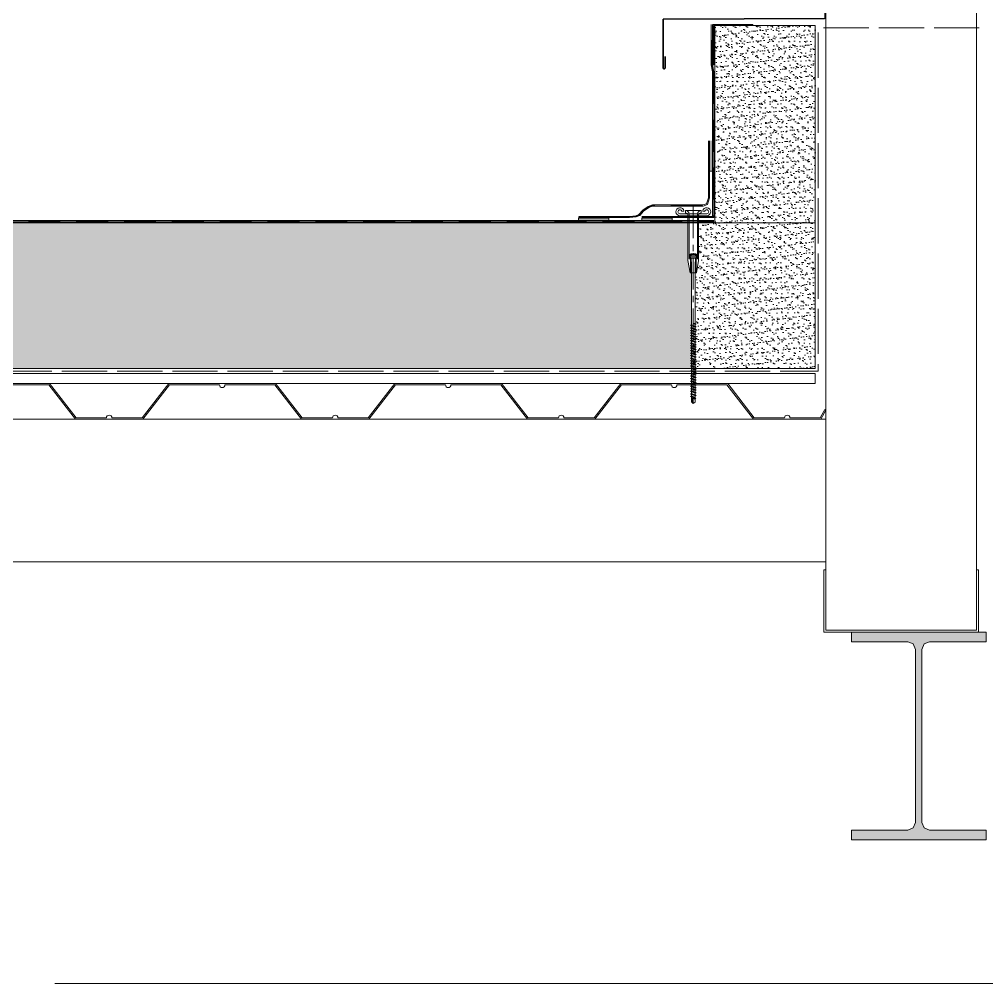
# Model space of a CAD drawing. Header units: millimetres. Extents: x -54677 to 188015, y -4000 to 32873.
# Drawn here: x 182186 to 183149, y 30217 to 31177 of the extents above; entities that cross this region are included whole.
import ezdxf

# ---------------------------------------------------------------- set-up
doc = ezdxf.new("R2010")
doc.units = ezdxf.units.MM
doc.header["$MEASUREMENT"] = 0
for name, pattern in [('CENTRE', [50.8, 31.75, -6.35, 6.35, -6.35]), ('HIDDEN', [47.625, 31.75, -15.875]), ('Hidden Line', [55, 45, -10]), ('HIDDEN2', [0.375, 0.25, -0.125])]:
    doc.linetypes.add(name, pattern=pattern)
for name, color, linetype, lineweight in [('2D Layer_Pen_No__1', 7, 'Continuous', 13), ('2D Layer_Pen_No__101', 252, 'Continuous', 15), ('2D Layer_Pen_No__6', 7, 'Continuous', 35), ('2D Layer_Pen_No__9', 7, 'Continuous', 13), ('New_2D Layer_Pen_No__87', 8, 'Continuous', 20), ('S-280-M_STRUCT_FRAME.IFC Import_Pen_No__1', 7, 'Continuous', 13), ('S-280-M_STRUCT_FRAME.IFC Import_Pen_No__160', 5, 'Continuous', 200), ('S-280-M_STRUCT_FRAME.IFC Import_Pen_No__90', 8, 'Continuous', 20)]:
    doc.layers.add(name, color=color, linetype=linetype, lineweight=lineweight)
for name, color, linetype, lineweight, true_color in [('2D Layer_Pen_No__30', 7, 'Continuous', 50, 0x2a2a2a), ('2D Layer_Pen_No__61', 7, 'Continuous', 20, 0x6a6a6a), ('2D Layer_Pen_No__81', 7, 'Continuous', 20, 0x6a6a6a)]:
    doc.layers.add(name, color=color, linetype=linetype, lineweight=lineweight, true_color=true_color)
pattern_1 = [(37.5, (160184.873, 11417.1086), (-0.2519482, 7.7065243), [0, -6.079392, 0, -6.79932, 0, -6.49935]), (7.5, (160184.873, 11417.109), (7.078399, 11.2874554), [0, -3.279672, 0, -5.479452, 0, -2.09979]), (327.5, (160179.953, 11417.1086), (12.4553218, 0.022634), [0, -1.9998, 0, -7.19928, 0, -9.39906]), (317.5, (160179.953, 11417.109), (12.023304, 3.510351), [0, -0.9999, 0, -4.719528, 0, -5.39946])]

msp = doc.modelspace()

# ---------------------------------------------------------------- hatches: boundary and pattern name
at = {"layer": '2D Layer_Pen_No__101', "linetype": 'Continuous'}
h = msp.add_hatch(dxfattribs=at)
h.set_pattern_fill('AR_SAND_0002', color=256, style=0, pattern_type=2)
h.set_pattern_definition(pattern_1)
h.paths.add_polyline_path([(182878.31, 31170.94), (182878.31, 30974.53), (182978.31, 30974.53), (182978.31, 31170.94)])
h = msp.add_hatch(dxfattribs=at)
h.set_pattern_fill('ANSI31_0002', color=256, style=0, pattern_type=2)
h.set_pattern_definition([(135, (184782.3, 30596.5), (898, 898), [])])
h.paths.add_polyline_path([(182873.53, 31056.11), (182875.73, 31056.11), (182875.73, 31026.11), (182873.53, 31026.11)])
h = msp.add_hatch(dxfattribs=at)
h.set_pattern_fill('ANSI31_0002', color=256, style=0, pattern_type=2)
h.set_pattern_definition([(135, (184705.2, 30569.8), (898, 898), [])])
h.paths.add_polyline_path([(182772.78, 30979.34), (182772.78, 30977.14), (182742.78, 30977.14), (182742.78, 30979.34)])
h = msp.add_hatch(dxfattribs=at)
h.set_pattern_fill('ANSI31_0002', color=256, style=0, pattern_type=2)
h.set_pattern_definition([(135, (184768.2, 30569.8), (898, 898), [])])
h.paths.add_polyline_path([(182835.82, 30979.34), (182835.82, 30977.14), (182805.82, 30977.14), (182805.82, 30979.34)])
h = msp.add_hatch(dxfattribs=at)
h.set_pattern_fill('ANSI31_0002', color=256, style=0, pattern_type=2)
h.set_pattern_definition([(135, (185082.2, 37958.9), (530.33, 530.33), [])])
h.paths.add_polyline_path([(182851.62, 30936.98), (182851.62, 30982.12, 0.414214), (182849.37, 30984.37, -0.371385), (182849.01, 30984.76), (182849.01, 30986.22, -0.414214), (182849.51, 30986.72, -0.333857), (182852.68, 30983.51), (182852.68, 30976.79), (182852.91, 30976.31), (182852.91, 30974.9), (182852.68, 30974.34), (182852.68, 30938.8), (182854.01, 30938.48), (182854.01, 30924.72), (182853.86, 30924.72)])
h = msp.add_hatch(dxfattribs=at)
h.set_pattern_fill('ANSI31_0002', color=256, style=0, pattern_type=2)
h.set_pattern_definition([(135, (185083.2, 37958.9), (530.33, 530.33), [])])
h.paths.add_polyline_path([(182864.36, 30986.72, -0.414214), (182864.86, 30986.22), (182864.86, 30984.76, -0.371385), (182864.5, 30984.37, 0.414214), (182862.25, 30982.12), (182862.25, 30936.98), (182860.01, 30924.72), (182859.86, 30924.72), (182859.86, 30938.48), (182861.19, 30938.8), (182861.19, 30974.34), (182860.96, 30974.9), (182860.96, 30976.31), (182861.19, 30976.79), (182861.19, 30983.51, -0.333857)])
h = msp.add_hatch(dxfattribs=at)
h.set_pattern_fill('AR_SAND_0002', color=256, style=0, pattern_type=2)
h.set_pattern_definition(pattern_1)
h.paths.add_polyline_path([(180719.61, 30974.53), (180719.61, 30829.46), (182856.94, 30829.46), (182856.94, 30854.71), (182856.9, 30854.68), (182855.23, 30856.41), (182855.23, 30861.17), (182854.28, 30861.79), (182855.23, 30862.15), (182855.23, 30863.7), (182855.21, 30863.7), (182854.26, 30864.32), (182855.21, 30864.68), (182855.21, 30866.24), (182854.26, 30866.86), (182855.21, 30867.22), (182855.21, 30868.78), (182854.26, 30869.39), (182855.21, 30869.76), (182855.21, 30871.31), (182854.26, 30871.93), (182855.21, 30872.29), (182855.21, 30873.85), (182854.26, 30874.46), (182855.21, 30874.83), (182855.21, 30876.38), (182854.26, 30877), (182855.21, 30877.36), (182855.21, 30878.92), (182854.26, 30879.54), (182855.21, 30879.9), (182855.21, 30881.46), (182854.26, 30882.07), (182855.21, 30882.44), (182855.21, 30883.99), (182854.26, 30884.61), (182855.21, 30884.97), (182855.21, 30886.53), (182854.26, 30887.14), (182855.21, 30887.51), (182855.21, 30889.06), (182854.26, 30889.68), (182855.21, 30890.04), (182855.21, 30891.6), (182854.26, 30892.22), (182855.21, 30892.58), (182855.21, 30894.13), (182854.26, 30894.75), (182855.21, 30895.12), (182855.21, 30896.67), (182854.26, 30897.29), (182855.21, 30897.65), (182855.21, 30899.21), (182854.26, 30899.82), (182855.21, 30900.19), (182855.21, 30901.74), (182854.26, 30902.36), (182855.21, 30902.72), (182855.21, 30904.28), (182854.26, 30904.9), (182855.21, 30905.26), (182855.21, 30906.81), (182854.26, 30907.43), (182855.21, 30907.8), (182855.21, 30909.35), (182854.26, 30909.97), (182855.21, 30910.33), (182855.21, 30911.6), (182854.26, 30912.22), (182855.21, 30912.58), (182855.21, 30914.13), (182854.26, 30914.75), (182855.21, 30915.12), (182855.21, 30916.67), (182854.26, 30917.29), (182855.21, 30917.65), (182855.21, 30919.21), (182854.26, 30919.82), (182855.21, 30920.19), (182855.21, 30921.74), (182854.26, 30922.36), (182855.21, 30922.72), (182855.21, 30924.28), (182854.54, 30924.72), (182853.86, 30924.72), (182851.62, 30936.98), (182851.62, 30974.53)])
h = msp.add_hatch(dxfattribs=at)
h.set_pattern_fill('AR_SAND_0002', color=256, style=0, pattern_type=2)
h.set_pattern_definition(pattern_1)
h.paths.add_polyline_path([(182978.31, 30829.46), (182978.31, 30974.53), (182862.25, 30974.53), (182862.25, 30936.98), (182860.01, 30924.72), (182858.71, 30924.72), (182858.71, 30924), (182858.73, 30923.99), (182859.67, 30923.37), (182858.73, 30923.01), (182858.71, 30923.02), (182858.71, 30921.46), (182858.73, 30921.45), (182859.67, 30920.84), (182858.73, 30920.47), (182858.71, 30920.48), (182858.71, 30918.93), (182858.73, 30918.92), (182859.67, 30918.3), (182858.73, 30917.94), (182858.71, 30917.95), (182858.71, 30916.39), (182858.73, 30916.38), (182859.67, 30915.77), (182858.73, 30915.4), (182858.71, 30915.41), (182858.71, 30913.85), (182858.73, 30913.85), (182859.67, 30913.23), (182858.73, 30912.87), (182858.71, 30912.87), (182858.71, 30911.32), (182858.73, 30911.31), (182859.67, 30910.69), (182858.73, 30910.33), (182858.73, 30909.06), (182859.67, 30908.44), (182858.73, 30908.08), (182858.71, 30908.09), (182858.71, 30906.53), (182858.73, 30906.53), (182859.67, 30905.91), (182858.73, 30905.55), (182858.71, 30905.55), (182858.71, 30904), (182858.73, 30903.99), (182859.67, 30903.37), (182858.73, 30903.01), (182858.73, 30901.45), (182859.67, 30900.84), (182858.73, 30900.47), (182858.71, 30900.48), (182858.71, 30898.93), (182858.73, 30898.92), (182859.67, 30898.3), (182858.73, 30897.94), (182858.71, 30897.95), (182858.71, 30896.39), (182858.73, 30896.38), (182859.67, 30895.77), (182858.73, 30895.4), (182858.71, 30895.41), (182858.71, 30893.85), (182858.73, 30893.85), (182859.67, 30893.23), (182858.73, 30892.87), (182858.71, 30892.87), (182858.71, 30891.32), (182858.73, 30891.31), (182859.67, 30890.69), (182858.73, 30890.33), (182858.71, 30890.34), (182858.71, 30888.78), (182858.73, 30888.77), (182859.67, 30888.16), (182858.73, 30887.79), (182858.71, 30887.8), (182858.71, 30886.25), (182858.73, 30886.24), (182859.67, 30885.62), (182858.73, 30885.26), (182858.71, 30885.27), (182858.71, 30883.71), (182858.73, 30883.7), (182859.67, 30883.09), (182858.73, 30882.72), (182858.71, 30882.73), (182858.71, 30881.17), (182858.73, 30881.17), (182859.67, 30880.55), (182858.73, 30880.19), (182858.71, 30880.19), (182858.71, 30878.64), (182858.73, 30878.63), (182859.67, 30878.01), (182858.73, 30877.65), (182858.71, 30877.66), (182858.71, 30876.1), (182858.73, 30876.09), (182859.67, 30875.48), (182858.73, 30875.11), (182858.71, 30875.12), (182858.71, 30873.57), (182858.73, 30873.56), (182859.67, 30872.94), (182858.73, 30872.58), (182858.71, 30872.59), (182858.71, 30871.03), (182858.73, 30871.02), (182859.67, 30870.41), (182858.73, 30870.04), (182858.71, 30870.05), (182858.71, 30868.49), (182858.73, 30868.49), (182859.67, 30867.87), (182858.73, 30867.51), (182858.71, 30867.51), (182858.71, 30865.96), (182858.73, 30865.95), (182859.67, 30865.33), (182858.73, 30864.97), (182858.71, 30864.98), (182858.71, 30863.42), (182858.73, 30863.41), (182859.67, 30862.8), (182858.73, 30862.43), (182858.68, 30858.93), (182858.68, 30856.09), (182856.94, 30854.71), (182856.94, 30829.46)])
at = {"layer": 'S-280-M_STRUCT_FRAME.IFC Import_Pen_No__160', "linetype": 'Continuous', "lineweight": 0, "true_color": 0x00007f}
msp.add_hatch(color=176, dxfattribs=at).paths.add_polyline_path([(183014.41, 30360.31), (183148.31, 30360.31), (183148.31, 30369.91), (183092.16, 30369.91), (183086.79, 30372.13), (183084.56, 30377.51), (183084.56, 30549.91), (183086.79, 30555.28), (183092.16, 30557.51), (183148.31, 30557.51), (183148.31, 30567.11), (183014.41, 30567.11), (183014.41, 30557.51), (183070.56, 30557.51), (183075.94, 30555.28), (183078.16, 30549.91), (183078.16, 30377.51), (183075.94, 30372.13), (183070.56, 30369.91), (183014.41, 30369.91)])

# ---------------------------------------------------------------- linework, layer by layer
at = {"layer": '2D Layer_Pen_No__1', "linetype": 'Continuous'}
for p, q in [((182873.53, 31026.11), (182873.53, 31056.11)), ((182875.73, 31056.11), (182875.73, 31026.11)), ((182875.73, 31026.11), (182873.53, 31026.11)), ((182742.78, 30979.34), (182772.78, 30979.34)), ((182742.78, 30979.34), (182742.78, 30977.14)), ((182742.79, 30979.73), (182793.56, 30979.73)), ((182742.83, 30980.93), (182793.5, 30980.93)), ((182772.78, 30979.34), (182772.78, 30977.14)), ((182805.82, 30979.34), (182835.82, 30979.34)), ((182805.82, 30979.34), (182805.82, 30977.14)), ((182835.82, 30979.34), (182835.82, 30977.14)), ((180718.61, 30976.73), (182877.34, 30976.73)), ((180718.61, 30975.53), (182877.34, 30975.53)), ((182772.78, 30977.14), (182742.78, 30977.14)), ((182835.82, 30977.14), (182805.82, 30977.14))]:
    msp.add_line(p, q, dxfattribs=at)
at = {"layer": '2D Layer_Pen_No__1', "linetype": 'Hidden Line', "flags": 128}
for points in [[(182988.76, 30767.03), (182988.76, 31176.97), (182988.76, 31255.55)], [(183141.61, 31168.72), (182981.36, 31168.72), (182981.36, 30826.96), (180718.61, 30826.96)]]:
    msp.add_lwpolyline(points, dxfattribs=at)
at = {"layer": '2D Layer_Pen_No__1', "linetype": 'Continuous', "flags": 128}
for points in [[(182876.12, 31124.73), (182874.81, 31131.93), (182874.81, 31171.95)], [(182877.31, 31124.73), (182876.01, 31131.93), (182876.01, 31171.95)], [(182876.11, 31124.73), (182876.11, 30980.93), (182805.83, 30980.93)], [(182877.31, 31124.73), (182877.31, 30979.73), (182805.83, 30979.73)], [(182876.12, 31124.73), (182876.12, 30984.88)], [(182877.31, 31124.73), (182877.31, 30983.69)], [(182793.43, 30980.93), (182799.82, 30981.59), (182802.84, 30982.87), (182806.62, 30987.16), (182811.98, 30990.77), (182816.17, 30992.36), (182866.46, 30992.36), (182870.07, 30993.56), (182871.91, 30999.57), (182871.91, 31056.07)], [(182793.56, 30979.73), (182800.12, 30980.42), (182803.56, 30981.88), (182807.42, 30986.26), (182812.53, 30989.7), (182816.39, 30991.16), (182866.65, 30991.16), (182871.04, 30992.62), (182873.11, 30999.39), (182873.11, 31056.07)], [(180815.69, 30974.53), (182978.31, 30974.53), (182978.31, 30829.46), (180718.61, 30829.46)], [(180718.61, 30814.46), (182978.31, 30814.46), (182978.31, 30824.46), (180718.61, 30824.46)], [(181247.6, 30814.46), (182977.11, 30814.46)], [(180719.61, 30779.16), (182988.76, 30779.16)], [(182988.76, 30779.16), (182988.76, 30637.16)], [(180719.61, 30637.16), (182988.76, 30637.16)]]:
    msp.add_lwpolyline(points, dxfattribs=at)
at = {"layer": '2D Layer_Pen_No__1', "linetype": 'HIDDEN', "flags": 128}
for points in [[(182876.69, 31124.73), (182875.38, 31131.93), (182875.38, 31171.95)], [(182877.09, 31124.73), (182876.71, 30980.33), (182805.83, 30980.33)], [(182876.69, 31124.73), (182876.69, 30984.28)], [(182742.79, 30980.33), (182793.53, 30980.33), (182799.97, 30981), (182803.2, 30982.38), (182807.02, 30986.71), (182812.26, 30990.23), (182816.28, 30991.76), (182866.56, 30991.76), (182870.55, 30993.09), (182872.51, 30999.48), (182872.51, 31056.07)], [(180718.61, 30976.13), (182877.34, 30976.13)]]:
    msp.add_lwpolyline(points, dxfattribs=at)
at = {"layer": '2D Layer_Pen_No__1', "linetype": 'Continuous', "flags": 128}
msp.add_lwpolyline([(182978.31, 30974.53), (182878.31, 30974.53), (182878.31, 31170.94), (182978.31, 31170.94)], close=True, dxfattribs=at)
msp.add_lwpolyline([(182870.24, 30983.62, 2.193008), (182868.26, 30985.9), (182866.3, 30986.29, -2.152322), (182870.24, 30981.62), (182843.63, 30981.62, -2.152322), (182847.57, 30986.29), (182845.61, 30985.9, 2.193008), (182843.63, 30983.62)], format="xyb", close=True, dxfattribs=at)
at = {"layer": '2D Layer_Pen_No__101', "linetype": 'Continuous'}
for p, q in [((182852.67, 30941.35), (182852.67, 30941.99)), ((182861.25, 30941.35), (182852.67, 30941.35)), ((182854.92, 30939.25), (182852.67, 30941.35)), ((182859, 30939.25), (182861.25, 30941.35)), ((182861.25, 30941.35), (182861.25, 30941.99)), ((182854.92, 30937), (182854.92, 30939.25)), ((182854.92, 30937), (182855.21, 30934.87)), ((182855.21, 30934.87), (182855.21, 30872.87)), ((182855.23, 30939.25), (182857.5, 30939.25)), ((182859, 30937.18), (182858.69, 30934.86)), ((182858.69, 30874.24), (182858.69, 30934.86)), ((182859, 30937.18), (182859, 30939.25)), ((182855.21, 30872.87), (182854.26, 30872.5)), ((182854.26, 30872.5), (182855.21, 30871.89)), ((182859.14, 30871.33), (182854.8, 30872.15)), ((182858.73, 30871.6), (182855.21, 30872.87)), ((182856.67, 30874.2), (182858.68, 30874.24)), ((182856.67, 30874.2), (182858.71, 30873.28)), ((182856.67, 30874.2), (182859.08, 30873.98)), ((182859.62, 30873.63), (182858.68, 30874.24)), ((182858.71, 30873.28), (182859.62, 30873.63)), ((182858.71, 30873.28), (182858.71, 30871.61)), ((182855.21, 30870.33), (182854.26, 30869.97)), ((182854.26, 30869.97), (182855.21, 30869.35)), ((182855.21, 30867.8), (182854.26, 30867.43)), ((182854.26, 30867.43), (182855.21, 30866.81)), ((182855.21, 30865.26), (182854.26, 30864.9)), ((182854.26, 30864.9), (182855.21, 30864.28)), ((182855.21, 30862.72), (182854.26, 30862.36)), ((182854.26, 30862.36), (182855.21, 30861.74)), ((182859.14, 30868.8), (182854.8, 30869.62)), ((182859.14, 30866.26), (182854.8, 30867.08)), ((182859.14, 30863.72), (182854.8, 30864.55)), ((182855.21, 30871.89), (182855.21, 30870.33)), ((182858.73, 30870.62), (182855.21, 30871.89)), ((182858.73, 30869.06), (182855.21, 30870.33)), ((182855.21, 30869.35), (182855.21, 30867.8)), ((182858.73, 30868.08), (182855.21, 30869.35)), ((182858.73, 30866.53), (182855.21, 30867.8)), ((182855.21, 30866.81), (182855.21, 30865.26)), ((182858.73, 30865.55), (182855.21, 30866.81)), ((182858.73, 30863.99), (182855.21, 30865.26)), ((182855.21, 30864.28), (182855.21, 30862.72)), ((182858.73, 30863.01), (182855.21, 30864.28)), ((182858.73, 30861.45), (182855.21, 30862.72)), ((182858.71, 30870.62), (182858.71, 30869.07)), ((182858.71, 30868.09), (182858.71, 30866.53)), ((182858.71, 30865.55), (182858.71, 30864)), ((182858.71, 30863.02), (182858.71, 30861.46)), ((182859.67, 30870.98), (182858.73, 30871.6)), ((182858.73, 30870.62), (182859.67, 30870.98)), ((182859.67, 30868.44), (182858.73, 30869.06)), ((182858.73, 30868.08), (182859.67, 30868.44)), ((182859.67, 30865.91), (182858.73, 30866.53)), ((182858.73, 30865.55), (182859.67, 30865.91)), ((182859.67, 30863.37), (182858.73, 30863.99)), ((182858.73, 30863.01), (182859.67, 30863.37)), ((182855.21, 30860.19), (182854.26, 30859.82)), ((182854.26, 30859.82), (182855.21, 30859.21)), ((182855.21, 30857.65), (182854.26, 30857.29)), ((182854.26, 30857.29), (182855.21, 30856.67)), ((182855.21, 30855.12), (182854.26, 30854.75)), ((182854.26, 30854.75), (182855.21, 30854.13)), ((182859.14, 30861.19), (182854.8, 30862.01)), ((182859.14, 30858.65), (182854.8, 30859.47)), ((182859.14, 30856.12), (182854.8, 30856.94)), ((182859.14, 30853.58), (182854.8, 30854.4)), ((182855.21, 30861.74), (182855.21, 30860.19)), ((182858.73, 30860.47), (182855.21, 30861.74)), ((182858.73, 30858.92), (182855.21, 30860.19)), ((182855.21, 30859.21), (182855.21, 30857.65)), ((182858.73, 30857.94), (182855.21, 30859.21)), ((182858.73, 30856.38), (182855.21, 30857.65)), ((182855.21, 30856.67), (182855.21, 30855.12)), ((182858.73, 30855.4), (182855.21, 30856.67)), ((182858.73, 30853.85), (182855.21, 30855.12)), ((182855.21, 30854.13), (182855.21, 30852.58)), ((182858.73, 30852.87), (182855.21, 30854.13)), ((182858.71, 30860.48), (182858.71, 30858.93)), ((182858.71, 30857.95), (182858.71, 30856.39)), ((182858.71, 30855.41), (182858.71, 30853.85)), ((182858.71, 30852.87), (182858.71, 30851.32)), ((182859.67, 30860.84), (182858.73, 30861.45)), ((182858.73, 30860.47), (182859.67, 30860.84)), ((182859.67, 30858.3), (182858.73, 30858.92)), ((182858.73, 30857.94), (182859.67, 30858.3)), ((182859.67, 30855.77), (182858.73, 30856.38)), ((182858.73, 30855.4), (182859.67, 30855.77)), ((182859.67, 30853.23), (182858.73, 30853.85)), ((182858.73, 30852.87), (182859.67, 30853.23)), ((182855.21, 30852.58), (182854.26, 30852.22)), ((182854.26, 30852.22), (182855.21, 30851.6)), ((182855.21, 30850.33), (182854.26, 30849.97)), ((182854.26, 30849.97), (182855.21, 30849.35)), ((182855.21, 30847.8), (182854.26, 30847.43)), ((182854.26, 30847.43), (182855.21, 30846.81)), ((182855.21, 30845.26), (182854.26, 30844.9)), ((182854.26, 30844.9), (182855.21, 30844.28)), ((182859.14, 30851.04), (182854.8, 30851.87)), ((182859.14, 30848.8), (182854.8, 30849.62)), ((182859.14, 30846.26), (182854.8, 30847.08)), ((182859.14, 30843.72), (182854.8, 30844.55)), ((182858.73, 30851.31), (182855.21, 30852.58)), ((182858.73, 30850.33), (182855.21, 30851.6)), ((182855.21, 30851.6), (182855.21, 30850.33)), ((182858.73, 30849.06), (182855.21, 30850.33)), ((182858.73, 30848.08), (182855.21, 30849.35)), ((182855.21, 30849.35), (182855.21, 30847.8)), ((182858.73, 30846.53), (182855.21, 30847.8)), ((182858.73, 30845.55), (182855.21, 30846.81)), ((182855.21, 30846.81), (182855.21, 30845.26)), ((182858.73, 30843.99), (182855.21, 30845.26)), ((182858.73, 30843.01), (182855.21, 30844.28)), ((182855.21, 30844.28), (182855.21, 30842.72)), ((182858.71, 30848.09), (182858.71, 30846.53)), ((182858.71, 30845.55), (182858.71, 30844)), ((182859.67, 30850.69), (182858.73, 30851.31)), ((182858.73, 30850.33), (182859.67, 30850.69)), ((182858.73, 30850.33), (182858.73, 30849.06)), ((182859.67, 30848.44), (182858.73, 30849.06)), ((182858.73, 30848.08), (182859.67, 30848.44)), ((182859.67, 30845.91), (182858.73, 30846.53)), ((182858.73, 30845.55), (182859.67, 30845.91)), ((182859.67, 30843.37), (182858.73, 30843.99)), ((182858.73, 30843.01), (182859.67, 30843.37)), ((182858.73, 30843.01), (182858.73, 30841.45)), ((182855.21, 30842.72), (182854.26, 30842.36)), ((182854.26, 30842.36), (182855.21, 30841.74)), ((182855.21, 30840.19), (182854.26, 30839.82)), ((182854.26, 30839.82), (182855.21, 30839.21)), ((182855.21, 30837.65), (182854.26, 30837.29)), ((182854.26, 30837.29), (182855.21, 30836.67)), ((182855.21, 30835.12), (182854.26, 30834.75)), ((182854.26, 30834.75), (182855.21, 30834.13)), ((182859.14, 30841.19), (182854.8, 30842.01)), ((182859.14, 30838.65), (182854.8, 30839.47)), ((182859.14, 30836.12), (182854.8, 30836.94)), ((182859.14, 30833.58), (182854.8, 30834.4)), ((182858.73, 30841.45), (182855.21, 30842.72)), ((182858.73, 30840.47), (182855.21, 30841.74)), ((182855.21, 30841.74), (182855.21, 30840.19)), ((182858.73, 30838.92), (182855.21, 30840.19)), ((182858.73, 30837.94), (182855.21, 30839.21)), ((182855.21, 30839.21), (182855.21, 30837.65)), ((182858.73, 30836.38), (182855.21, 30837.65)), ((182858.73, 30835.4), (182855.21, 30836.67)), ((182855.21, 30836.67), (182855.21, 30835.12)), ((182858.73, 30833.85), (182855.21, 30835.12)), ((182858.73, 30832.87), (182855.21, 30834.13)), ((182855.21, 30834.13), (182855.21, 30832.58)), ((182858.71, 30840.48), (182858.71, 30838.93)), ((182858.71, 30837.95), (182858.71, 30836.39)), ((182858.71, 30835.41), (182858.71, 30833.85)), ((182859.67, 30840.84), (182858.73, 30841.45)), ((182858.73, 30840.47), (182859.67, 30840.84)), ((182859.67, 30838.3), (182858.73, 30838.92)), ((182858.73, 30837.94), (182859.67, 30838.3)), ((182859.67, 30835.77), (182858.73, 30836.38)), ((182858.73, 30835.4), (182859.67, 30835.77)), ((182859.67, 30833.23), (182858.73, 30833.85)), ((182855.21, 30832.58), (182854.26, 30832.22)), ((182854.26, 30832.22), (182855.21, 30831.6)), ((182855.21, 30830.04), (182854.26, 30829.68)), ((182854.26, 30829.68), (182855.21, 30829.06)), ((182855.21, 30827.51), (182854.26, 30827.14)), ((182854.26, 30827.14), (182855.21, 30826.53)), ((182855.21, 30824.97), (182854.26, 30824.61)), ((182854.26, 30824.61), (182855.21, 30823.99)), ((182859.14, 30831.04), (182854.8, 30831.87)), ((182859.14, 30828.51), (182854.8, 30829.33)), ((182859.14, 30825.97), (182854.8, 30826.79)), ((182859.14, 30823.44), (182854.8, 30824.26)), ((182858.73, 30831.31), (182855.21, 30832.58)), ((182858.73, 30830.33), (182855.21, 30831.6)), ((182855.21, 30831.6), (182855.21, 30830.04)), ((182858.73, 30828.77), (182855.21, 30830.04)), ((182858.73, 30827.79), (182855.21, 30829.06)), ((182855.21, 30829.06), (182855.21, 30827.51)), ((182858.73, 30826.24), (182855.21, 30827.51)), ((182858.73, 30825.26), (182855.21, 30826.53)), ((182855.21, 30826.53), (182855.21, 30824.97)), ((182858.73, 30823.7), (182855.21, 30824.97)), ((182858.73, 30822.72), (182855.21, 30823.99)), ((182855.21, 30823.99), (182855.21, 30822.44)), ((182858.71, 30832.87), (182858.71, 30831.32)), ((182858.71, 30830.34), (182858.71, 30828.78)), ((182858.71, 30827.8), (182858.71, 30826.25)), ((182858.71, 30825.27), (182858.71, 30823.71)), ((182858.73, 30832.87), (182859.67, 30833.23)), ((182859.67, 30830.69), (182858.73, 30831.31)), ((182858.73, 30830.33), (182859.67, 30830.69)), ((182859.67, 30828.16), (182858.73, 30828.77)), ((182858.73, 30827.79), (182859.67, 30828.16)), ((182859.67, 30825.62), (182858.73, 30826.24)), ((182858.73, 30825.26), (182859.67, 30825.62)), ((182855.21, 30822.44), (182854.26, 30822.07)), ((182854.26, 30822.07), (182855.21, 30821.46)), ((182855.21, 30819.9), (182854.26, 30819.54)), ((182854.26, 30819.54), (182855.21, 30818.92)), ((182855.21, 30817.36), (182854.26, 30817)), ((182854.26, 30817), (182855.21, 30816.38)), ((182855.21, 30814.83), (182854.26, 30814.46)), ((182854.26, 30814.46), (182855.21, 30813.85)), ((182859.14, 30820.9), (182854.8, 30821.72)), ((182859.14, 30818.36), (182854.8, 30819.19)), ((182859.14, 30815.83), (182854.8, 30816.65)), ((182859.14, 30813.29), (182854.8, 30814.11)), ((182858.73, 30821.17), (182855.21, 30822.44)), ((182858.73, 30820.19), (182855.21, 30821.46)), ((182855.21, 30821.46), (182855.21, 30819.9)), ((182858.73, 30818.63), (182855.21, 30819.9)), ((182858.73, 30817.65), (182855.21, 30818.92)), ((182855.21, 30818.92), (182855.21, 30817.36)), ((182858.73, 30816.09), (182855.21, 30817.36)), ((182858.73, 30815.11), (182855.21, 30816.38)), ((182855.21, 30816.38), (182855.21, 30814.83)), ((182858.73, 30813.56), (182855.21, 30814.83)), ((182858.71, 30822.73), (182858.71, 30821.17)), ((182858.71, 30820.19), (182858.71, 30818.64)), ((182858.71, 30817.66), (182858.71, 30816.1)), ((182858.71, 30815.12), (182858.71, 30813.57)), ((182859.67, 30823.09), (182858.73, 30823.7)), ((182858.73, 30822.72), (182859.67, 30823.09)), ((182859.67, 30820.55), (182858.73, 30821.17)), ((182858.73, 30820.19), (182859.67, 30820.55)), ((182859.67, 30818.01), (182858.73, 30818.63)), ((182858.73, 30817.65), (182859.67, 30818.01)), ((182859.67, 30815.48), (182858.73, 30816.09)), ((182858.73, 30815.11), (182859.67, 30815.48)), ((182855.21, 30812.29), (182854.26, 30811.93)), ((182854.26, 30811.93), (182855.21, 30811.31)), ((182855.21, 30809.76), (182854.26, 30809.39)), ((182854.26, 30809.39), (182855.21, 30808.78)), ((182855.21, 30807.22), (182854.26, 30806.86)), ((182854.26, 30806.86), (182855.21, 30806.24)), ((182855.21, 30804.68), (182854.26, 30804.32)), ((182859.14, 30810.76), (182854.8, 30811.58)), ((182859.14, 30808.22), (182854.8, 30809.04)), ((182859.14, 30805.68), (182854.8, 30806.51)), ((182858.73, 30812.58), (182855.21, 30813.85)), ((182855.21, 30813.85), (182855.21, 30812.29)), ((182858.73, 30811.02), (182855.21, 30812.29)), ((182858.73, 30810.04), (182855.21, 30811.31)), ((182855.21, 30811.31), (182855.21, 30809.76)), ((182858.73, 30808.49), (182855.21, 30809.76)), ((182858.73, 30807.51), (182855.21, 30808.78)), ((182855.21, 30808.78), (182855.21, 30807.22)), ((182858.73, 30805.95), (182855.21, 30807.22)), ((182855.21, 30806.24), (182855.21, 30804.68)), ((182858.73, 30804.97), (182855.21, 30806.24)), ((182858.73, 30803.41), (182855.21, 30804.68)), ((182858.71, 30812.59), (182858.71, 30811.03)), ((182858.71, 30810.05), (182858.71, 30808.49)), ((182858.71, 30807.51), (182858.71, 30805.96)), ((182858.71, 30804.98), (182858.71, 30803.42)), ((182859.67, 30812.94), (182858.73, 30813.56)), ((182858.73, 30812.58), (182859.67, 30812.94)), ((182859.67, 30810.41), (182858.73, 30811.02)), ((182858.73, 30810.04), (182859.67, 30810.41)), ((182859.67, 30807.87), (182858.73, 30808.49)), ((182858.73, 30807.51), (182859.67, 30807.87)), ((182859.67, 30805.33), (182858.73, 30805.95)), ((182858.73, 30804.97), (182859.67, 30805.33)), ((182854.26, 30804.32), (182855.21, 30803.7)), ((182855.23, 30802.15), (182854.28, 30801.79)), ((182854.28, 30801.79), (182855.23, 30801.17)), ((182859.14, 30803.15), (182854.8, 30803.97)), ((182856.39, 30801.3), (182854.82, 30801.44)), ((182858.73, 30802.43), (182855.21, 30803.7)), ((182855.23, 30803.7), (182855.23, 30802.15)), ((182856.39, 30801.3), (182855.23, 30802.15)), ((182856.39, 30801.3), (182855.23, 30801.17)), ((182855.23, 30801.17), (182855.23, 30796.41)), ((182856.9, 30794.68), (182855.23, 30796.41)), ((182855.23, 30796.41), (182856.25, 30796.41)), ((182856.25, 30796.41), (182856.25, 30799.61)), ((182856.9, 30794.68), (182856.25, 30796.41)), ((182856.9, 30794.68), (182856.36, 30800.04)), ((182856.9, 30794.68), (182858.68, 30796.09)), ((182858.73, 30802.43), (182858.68, 30798.93)), ((182858.68, 30799.19), (182858.68, 30796.09)), ((182859.67, 30802.8), (182858.73, 30803.41)), ((182858.73, 30802.43), (182859.67, 30802.8))]:
    msp.add_line(p, q, dxfattribs=at)
at = {"layer": '2D Layer_Pen_No__30', "linetype": 'Continuous'}
for centre, radius, start, end in [((182856.96, 30936.23), 7.18, 53.3075, 126.6925), ((182857.3, 30799.58), 1.05, 109.83895, 178.44041), ((182857.39, 30799.67), 1.01, 33.58464, 116.1899), ((182856.96, 30799.06), 1.73, 355.65978, 42.50804)]:
    msp.add_arc(centre, radius, start, end, dxfattribs=at)
at = {"layer": '2D Layer_Pen_No__6', "linetype": 'Continuous', "flags": 128}
msp.add_lwpolyline([(182988.05, 31238.08), (182988.05, 31178.72, -0.388879), (182987.42, 31178.03), (182827.44, 31177.36, 0.388879), (182826.8, 31176.66), (182826.8, 31128.7, 0.414214), (182827.5, 31128), (182828.1, 31128, 0.414214), (182828.8, 31128.7), (182828.8, 31140)], format="xyb", dxfattribs=at)
msp.add_lwpolyline([(182988.05, 31238.08), (182988.05, 31178.72, -0.388879), (182987.42, 31178.03), (182827.44, 31177.36, 0.388879), (182826.8, 31176.66), (182826.8, 31128.7, 0.414214), (182827.5, 31128), (182828.1, 31128, 0.414214), (182828.8, 31128.7), (182828.8, 31140)], format="xyb", dxfattribs=at)
at = {"layer": '2D Layer_Pen_No__61', "linetype": 'Continuous', "flags": 128}
msp.add_lwpolyline([(182876.31, 31131.94), (182876.31, 31171.94), (182916.31, 31171.94), (182916.31, 31170.94), (182877.31, 31170.94), (182877.31, 31131.94)], close=True, dxfattribs=at)
msp.add_lwpolyline([(182109.72, 30814.46), (182216.13, 30814.46), (182242.63, 30780.36), (182272.71, 30780.36, -1), (182278.14, 30780.36), (182308.22, 30780.36), (182334.72, 30814.46), (182441.13, 30814.46), (182467.63, 30780.36), (182497.71, 30780.36, -1), (182503.14, 30780.36), (182533.22, 30780.36), (182559.72, 30814.46), (182666.13, 30814.46), (182692.63, 30780.36), (182722.71, 30780.36, -1), (182728.14, 30780.36), (182758.22, 30780.36), (182784.72, 30814.46), (182891.13, 30814.46), (182917.63, 30780.36), (182947.7, 30780.36, -1), (182953.13, 30780.36), (182983.19, 30780.36), (182987.78, 30788.58), (182988.84, 30787.99), (182983.93, 30779.16), (182916.93, 30779.16), (182890.43, 30813.26), (182840.64, 30813.26, -1), (182835.21, 30813.26), (182785.43, 30813.26), (182758.93, 30779.16), (182691.93, 30779.16), (182665.43, 30813.26), (182615.64, 30813.26, -1), (182610.21, 30813.26), (182560.43, 30813.26), (182533.93, 30779.16), (182466.93, 30779.16), (182440.43, 30813.26), (182390.64, 30813.26, -1), (182385.21, 30813.26), (182335.43, 30813.26), (182308.93, 30779.16), (182241.93, 30779.16), (182215.43, 30813.26), (182165.64, 30813.26, -1)], format="xyb", dxfattribs=at)
at = {"layer": '2D Layer_Pen_No__81', "linetype": 'Continuous', "flags": 128}
for points in [[(182988.76, 31896.61), (182988.76, 30625.11)], [(183138.76, 30625.11), (183138.76, 31896.61)]]:
    msp.add_lwpolyline(points, dxfattribs=at)
msp.add_lwpolyline([(183140.76, 30629.11), (183138.76, 30629.11), (183138.76, 30569.11), (182988.76, 30569.11), (182988.76, 30629.11), (182986.76, 30629.11), (182986.76, 30567.11), (183140.76, 30567.11)], close=True, dxfattribs=at)
at = {"layer": '2D Layer_Pen_No__9', "linetype": 'CENTRE'}
msp.add_line((182856.94, 30990.86), (182856.94, 30795.01), dxfattribs=at)
at = {"layer": '2D Layer_Pen_No__9', "linetype": 'Continuous'}
for p, q in [((182849.01, 30986.22), (182849.01, 30984.79)), ((182849.51, 30986.72), (182856.94, 30986.72)), ((182851.62, 30982.12), (182851.62, 30936.98)), ((182852.68, 30983.51), (182852.68, 30976.79)), ((182864.36, 30986.72), (182856.94, 30986.72)), ((182861.19, 30983.51), (182861.19, 30976.79)), ((182862.25, 30982.12), (182862.25, 30936.98)), ((182864.86, 30986.22), (182864.86, 30984.79)), ((182852.68, 30976.79), (182852.91, 30976.31)), ((182852.91, 30974.9), (182852.68, 30974.34)), ((182852.68, 30974.34), (182852.68, 30938.8)), ((182852.91, 30976.31), (182852.91, 30974.9)), ((182861.19, 30976.79), (182860.96, 30976.31)), ((182860.96, 30976.31), (182860.96, 30974.9)), ((182860.96, 30974.9), (182861.19, 30974.34)), ((182861.19, 30974.34), (182861.19, 30938.8)), ((182852.68, 30939.56), (182854.01, 30939.25)), ((182852.68, 30939.56), (182856.94, 30939.56)), ((182861.19, 30939.56), (182856.94, 30939.56)), ((182861.19, 30939.56), (182859.86, 30939.25)), ((182851.62, 30936.98), (182853.86, 30924.72)), ((182852.68, 30938.8), (182854.01, 30938.48)), ((182854.01, 30939.25), (182856.94, 30939.25)), ((182854.01, 30939.25), (182854.01, 30924.72)), ((182859.86, 30939.25), (182856.94, 30939.25)), ((182859.86, 30939.25), (182859.86, 30924.72)), ((182861.19, 30938.8), (182859.86, 30938.48)), ((182862.25, 30936.98), (182860.01, 30924.72)), ((182853.86, 30924.72), (182856.94, 30924.72)), ((182860.01, 30924.72), (182856.94, 30924.72))]:
    msp.add_line(p, q, dxfattribs=at)
at = {"layer": '2D Layer_Pen_No__9', "linetype": 'HIDDEN2'}
msp.add_line((182978.22, 30974.53), (180718.61, 30974.53), dxfattribs=at)
at = {"layer": '2D Layer_Pen_No__9', "linetype": 'Continuous'}
for centre, radius, start, end in [((182849.51, 30986.22), 0.5, 90, 180), ((182849.42, 30984.78), 0.405, 178.17698, 263.31991), ((182849.37, 30982.12), 2.25, 0, 90), ((182848.97, 30983), 3.75, 7.80921, 81.65708), ((182864.9, 30983), 3.75, 98.34292, 172.19079), ((182864.5, 30982.12), 2.25, 90, 180), ((182864.36, 30986.22), 0.5, 0, 90), ((182864.46, 30984.78), 0.405, 276.68009, 1.82302)]:
    msp.add_arc(centre, radius, start, end, dxfattribs=at)
at = {"layer": 'New_2D Layer_Pen_No__87', "linetype": 'Continuous'}
msp.add_line((182221.17, 30217.11), (183157.29, 30217.11), dxfattribs=at)
at = {"layer": 'S-280-M_STRUCT_FRAME.IFC Import_Pen_No__1', "linetype": 'Continuous'}
for p, q in [((183014.41, 30567.11), (183014.41, 30557.51)), ((183148.31, 30567.11), (183014.41, 30567.11)), ((183148.31, 30567.11), (183148.31, 30557.51)), ((183014.41, 30369.91), (183014.41, 30360.31)), ((183148.31, 30369.91), (183148.31, 30360.31)), ((183148.31, 30360.31), (183014.41, 30360.31))]:
    msp.add_line(p, q, dxfattribs=at)
at = {"layer": 'S-280-M_STRUCT_FRAME.IFC Import_Pen_No__1', "linetype": 'Continuous', "flags": 128}
for points in [[(183075.94, 30555.28), (183070.56, 30557.51), (183014.41, 30557.51)], [(183075.94, 30555.28), (183078.16, 30549.91), (183078.16, 30377.51), (183075.94, 30372.13)], [(183086.79, 30555.28), (183084.56, 30549.91), (183084.56, 30377.51), (183086.79, 30372.13)], [(183148.31, 30557.51), (183092.16, 30557.51), (183086.79, 30555.28)], [(183075.94, 30372.13), (183070.56, 30369.91), (183014.41, 30369.91)], [(183086.79, 30372.13), (183092.16, 30369.91), (183148.31, 30369.91)]]:
    msp.add_lwpolyline(points, dxfattribs=at)
at = {"layer": 'S-280-M_STRUCT_FRAME.IFC Import_Pen_No__90', "linetype": 'Continuous'}
msp.add_line((183092.16, 30369.91), (183092.16, 30369.91), dxfattribs=at)

doc.saveas('drawing.dxf')
